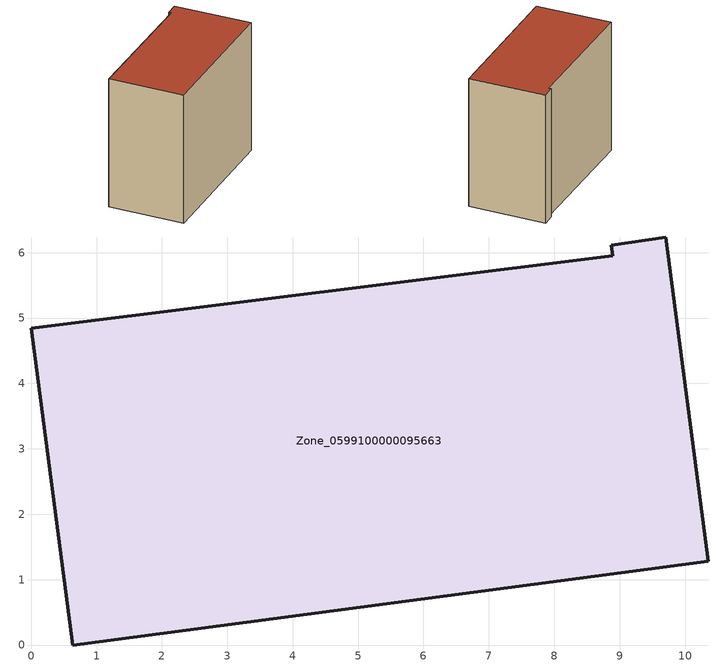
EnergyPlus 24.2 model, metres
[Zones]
Zone_0599100000095663
 floor ground (C_G): 8.87,6.11 9.7,6.24 10.36,1.28 0.63,0 0,4.84 8.89,5.95 z0
 wall outside (C_F): 0.63,0 10.36,1.28 9.7,6.24 8.87,6.11 8.89,5.95 0,4.84 0.63,0 z0:8.65
 roof outside (C_R): 9.7,6.24 8.87,6.11 8.89,5.95 0,4.84 0.63,0 10.36,1.28 z8.65
[BUILDING]
Pand.0599100000095663: North Axis=0; Terrain=City; Loads Convergence Tolerance Value=0.04; Temperature Convergence Tolerance Value=0.4; Solar Distribution=FullExterior; Maximum Number of Warmup Days=25; Minimum Number of Warmup Days=1
[Site:Location]
Rotterdam.The.Hague.AP_ZH_NLD Design_Conditions: Latitude=51.96; Longitude=4.45; Time Zone=1; Elevation=-4.5
[SITE:GROUNDTEMPERATURE:BUILDINGSURFACE]
18, 18, 18, 18, 18, 18, 18, 18, 18, 18, 18, 18
[MATERIAL] Thermal Absorptance=0.9; Solar Absorptance=0.7; Visible Absorptance=0.7
Name | Roughness | Thickness | Conductivity | Density | Specific Heat
G.TI.1992-2005 | MediumSmooth | 0.15 | 0.06 | 540 | 1210
F.TI.1992-2005 | Rough | 0.3 | 0.12 | 1920 | 840
R.TI.1992-2005 | MediumRough | 0.2 | 0.08 | 1500 | 1000
[CONSTRUCTION]
C_G: G.TI.1992-2005
C_F: F.TI.1992-2005
C_R: R.TI.1992-2005
[ZONE]
Zone_0599100000095663: Type=1; Multiplier=1; Ceiling Height=Autocalculate; Volume=Autocalculate; Floor Area=autocalculate; Part of Total Floor Area=Yes
[ZONEINFILTRATION:DESIGNFLOWRATE]
Infil_Zone_0599100000095663: Zone or ZoneList or Space or SpaceList=Zone_0599100000095663; Schedule=AlwaysOn; Design Flow Rate Calculation Method=Flow/Area; Flow Rate per Floor Area=0.0015; Constant Term Coefficient=1; Temperature Term Coefficient=0; Velocity Term Coefficient=0; Velocity Squared Term Coefficient=0
[HVACTEMPLATE:ZONE:IDEALLOADSAIRSYSTEM]
Zone_0599100000095663: Maximum Heating Supply Air Temperature=50; Minimum Cooling Supply Air Temperature=13; Maximum Heating Supply Air Humidity Ratio=0.0156; Minimum Cooling Supply Air Humidity Ratio=0.0077; Heating Limit=NoLimit; Cooling Limit=NoLimit; Dehumidification Control Type=ConstantSensibleHeatRatio; Cooling Sensible Heat Ratio=0.7; Dehumidification Setpoint=60; Humidification Control Type=None; Humidification Setpoint=30; Outdoor Air Method=None; Outdoor Air Flow Rate per Person=0.00944; Outdoor Air Flow Rate per Zone Floor Area=0; Outdoor Air Flow Rate per Zone=0; Demand Controlled Ventilation Type=None; Outdoor Air Economizer Type=NoEconomizer; Heat Recovery Type=None; Sensible Heat Recovery Effectiveness=0.7; Latent Heat Recovery Effectiveness=0.65
[ZONECONTROL:THERMOSTAT]
ThermostatControl_Zone_0599100000095663: Zone or ZoneList=Zone_0599100000095663; Control Type Schedule=DualSetpointControlType; Control 1=Thermostat_Zone_0599100000095663; Temperature Difference Between Cutout And Setpoint=0
[THERMOSTATSETPOINT:DUALSETPOINT]
Thermostat_Zone_0599100000095663: Heating Setpoint Temperature Schedule=HeatingSetpoint_Zone_0599100000095663; Cooling Setpoint Temperature Schedule=CoolingSetpoint_Zone_0599100000095663
[SCHEDULE:COMPACT]
HeatingSetpoint_Zone_0599100000095663: Through: 12/31, For: AllDays, Until: 24:00, 21
CoolingSetpoint_Zone_0599100000095663: Through: 12/31, For: AllDays, Until: 24:00, 24
DualSetpointControlType: Through: 12/31, For: AllDays, Until: 24:00, 4
AlwaysOn: Through: 12/31, For: AllDays, Until: 24:00, 1
